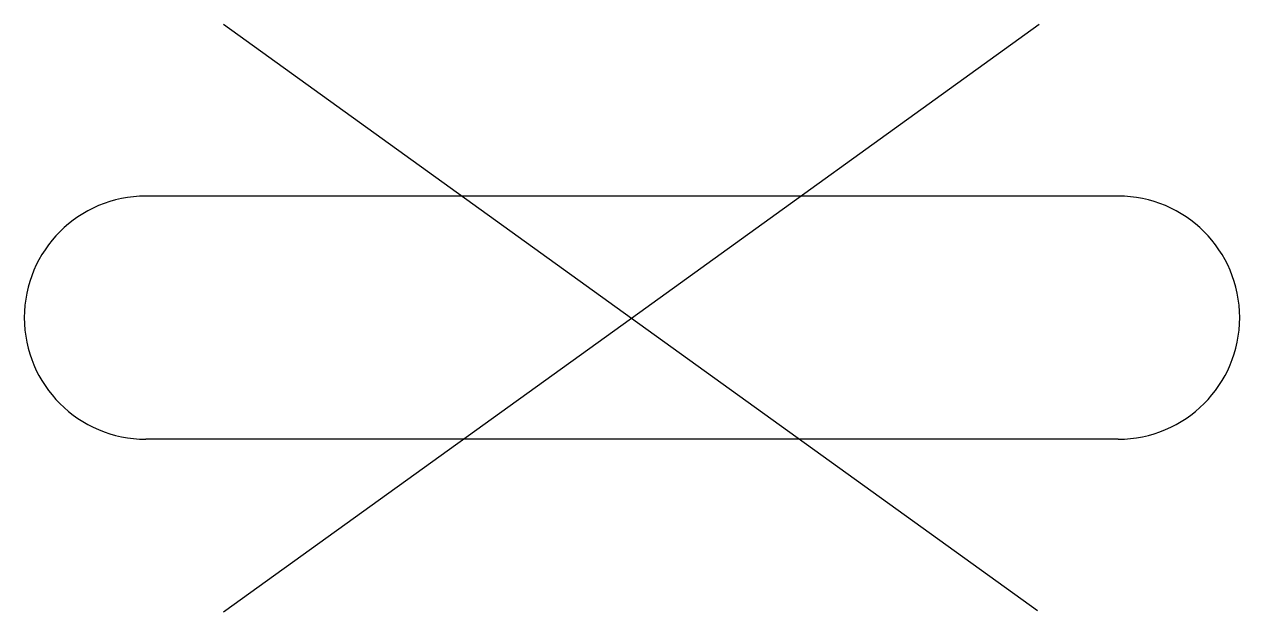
# Model space of a CAD drawing. Header units: metres. Extents: x -0.5 to 0.5, y -0.24 to 0.24.
import ezdxf

# ---------------------------------------------------------------- set-up
doc = ezdxf.new("R2010")
doc.units = ezdxf.units.M

msp = doc.modelspace()

# ---------------------------------------------------------------- linework, layer by layer
at = {"flags": 128}
for points in [[(-0.3356, 0.2416), (0, 0), (0.3356, 0.2416)], [(-0.3356, -0.2416), (0, 0), (0.3341, -0.2405)]]:
    msp.add_lwpolyline(points, dxfattribs=at)
for points in [[(0.4005, 0.1003), (-0.3995, 0.1003)], [(0.4005, -0.0997), (-0.3995, -0.0997)]]:
    msp.add_lwpolyline(points)
for centre, start, end in [((-0.3995, 0.0003), 90, 270), ((0.4005, 0.0003), 270, 90)]:
    msp.add_arc(centre, 0.1, start, end)

doc.saveas('drawing.dxf')
